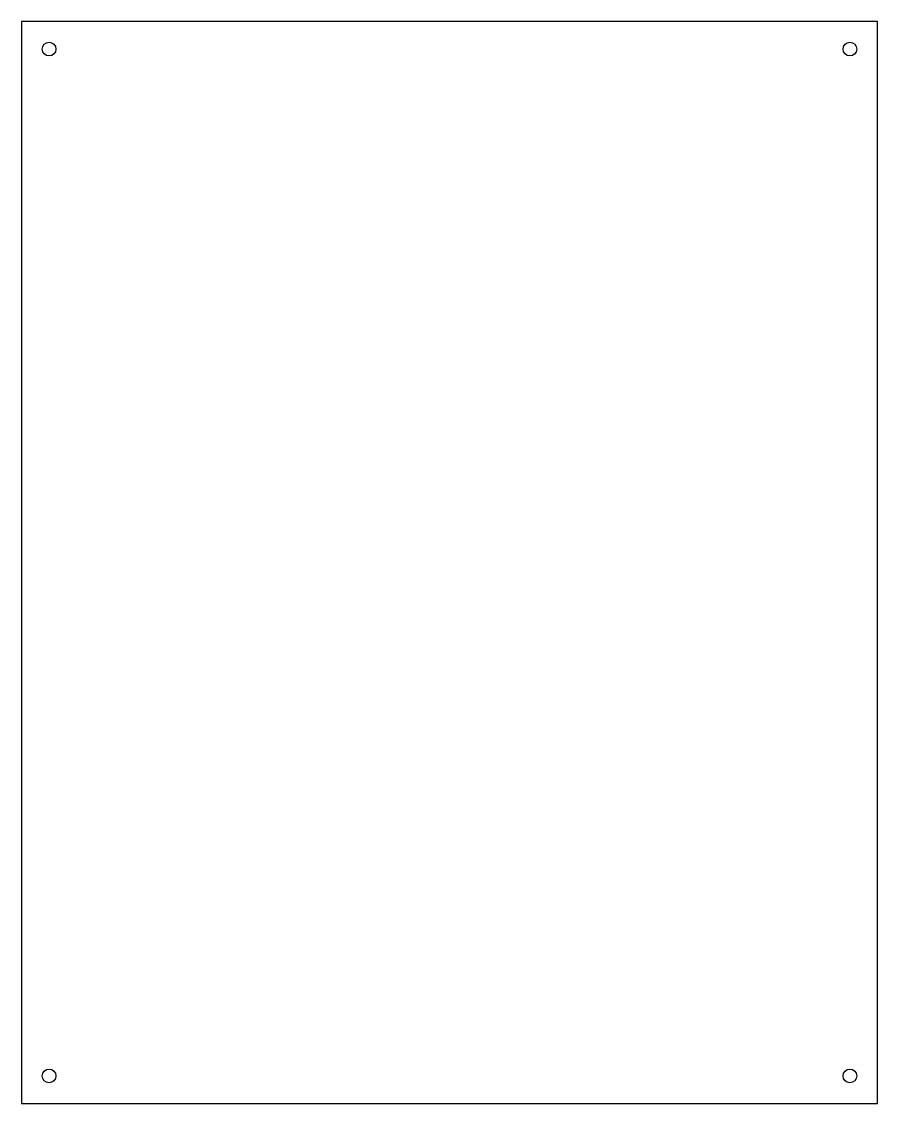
# Model space of a CAD drawing. Header units: millimetres. Extents: x -254 to -67, y 113 to 349.
import ezdxf

# ---------------------------------------------------------------- set-up
doc = ezdxf.new("R2010")
doc.units = ezdxf.units.MM
doc.layers.get('0').update_dxf_attribs({"linetype": 'CONTINUOUS'})

msp = doc.modelspace()

# ---------------------------------------------------------------- linework, layer by layer
for p, q in [((-67.19, 348.84), (-254.23, 348.84)), ((-254.23, 348.84), (-254.23, 112.58)), ((-67.19, 112.58), (-67.19, 348.84)), ((-254.23, 112.58), (-67.19, 112.58))]:
    msp.add_line(p, q)
for centre in [(-248.23, 342.84), (-73.19, 342.84), (-248.23, 118.58), (-73.19, 118.58)]:
    msp.add_circle(centre, 1.5)

doc.saveas('drawing.dxf')
